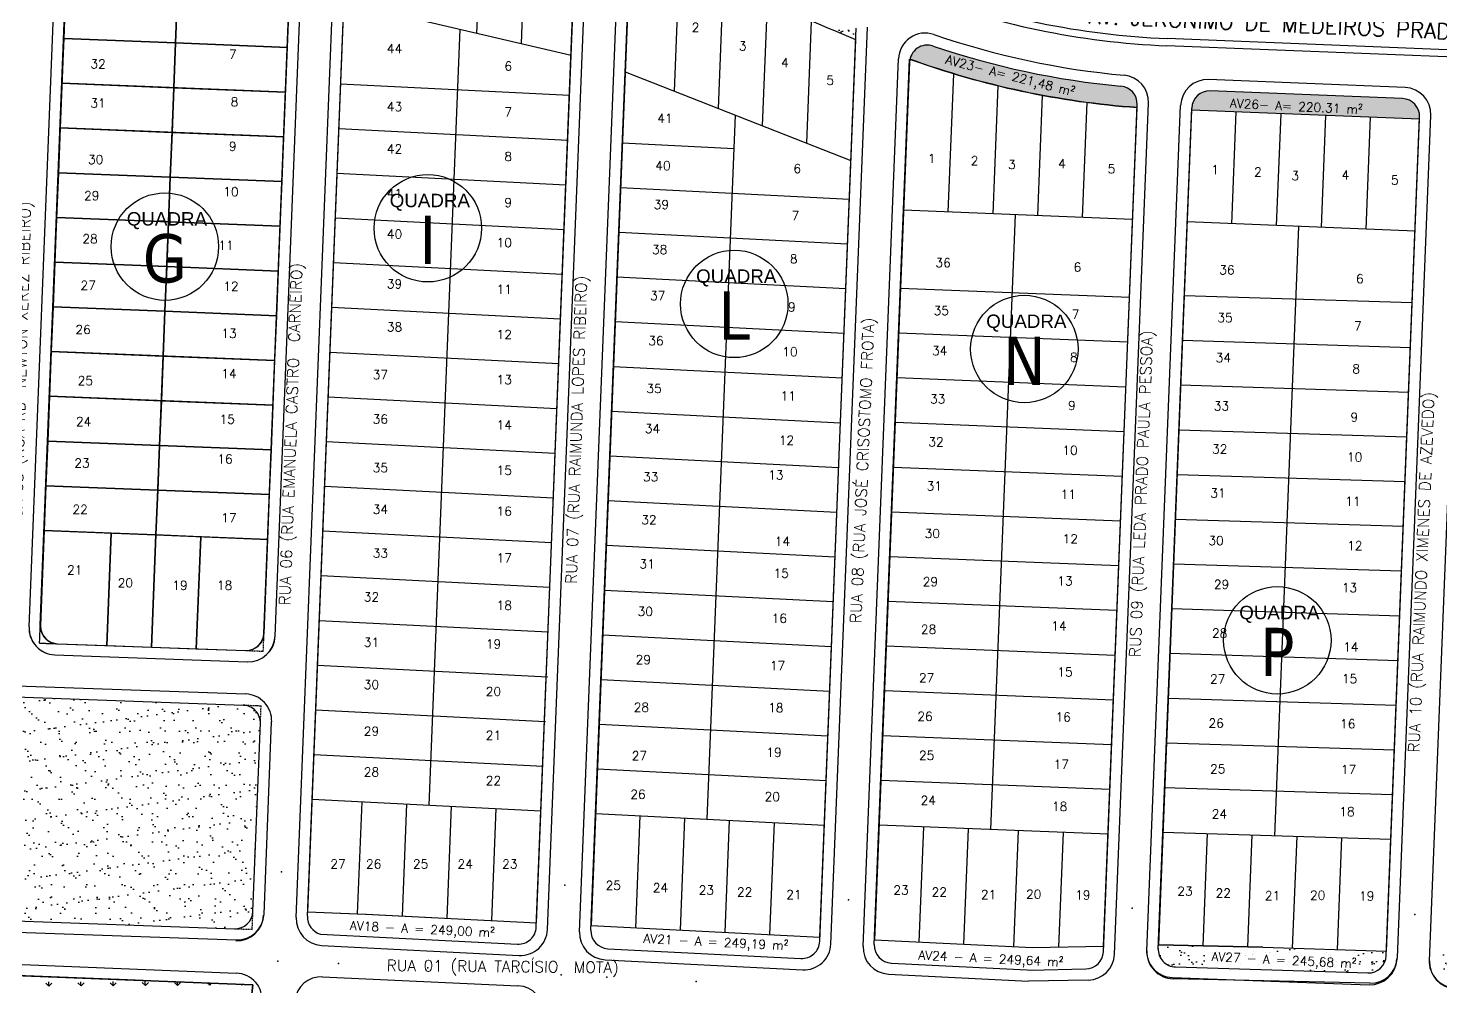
# Model space of a CAD drawing. Header units: millimetres. Extents: x 1794 to 8081, y 409 to 2272.
# Drawn here: x 7517.2 to 7832.7, y 753 to 967.2 of the extents above; entities that cross this region are included whole.
import ezdxf
from ezdxf.enums import TextEntityAlignment as Align

# ---------------------------------------------------------------- set-up
doc = ezdxf.new("R2010")
doc.units = ezdxf.units.MM
doc.linetypes.add('HIDDEN', pattern=[0.375, 0.25, -0.125])
for name, color, linetype in [('03 - CALÇADA', 1, 'Continuous'), ('BOUNDARY A.VERDES', 102, 'Continuous'), ('BOUNDARY LOTES', 2, 'Continuous'), ('boundary quadras', 232, 'Continuous'), ('FAIXAS VERDES', 62, 'Continuous'), ('LOTES', 2, 'Continuous'), ('PROJEÇÃO', 8, 'HIDDEN'), ('PSTILO', 164, 'Continuous'), ('QDª', 4, 'Continuous'), ('QUADRAS', 3, 'Continuous'), ('texto - ruas', 2, 'Continuous'), ('Texto Lotes', 31, 'Continuous'), ('TEXTO-80', 3, 'Continuous'), ('TXT CB. QDAS', 41, 'Continuous'), ('VEGETAÇÃO', 76, 'Continuous')]:
    doc.layers.add(name, color=color, linetype=linetype)
doc.layers.add('Hach Verde', color=7, linetype='Continuous', true_color=0xb5b2b0)
doc.styles.add('arcad1', font='romans.shx')
doc.styles.add('style1', font='tahoma.ttf')

# ---------------------------------------------------------------- blocks, each defined once
blk = doc.blocks.new('NUM_quadra')
blk.add_circle((0, 0), 0.2)
at = {"insert": (-0.1419, 0.1285), "char_height": 0.05, "width": 0.2663, "attachment_point": 1, "style": 'style1'}
blk.add_mtext('\\fArial|b0|i0|c0|p34;QUADRA', dxfattribs=at)
at = {"style": 'style1'}
blk.add_attdef('00', text='', height=0.18, dxfattribs=at).set_placement((0, -0.1335), align=Align.CENTER)

msp = doc.modelspace()

# ---------------------------------------------------------------- hatches: boundary and pattern name
at = {"layer": 'FAIXAS VERDES'}
h = msp.add_hatch(dxfattribs=at)
h.set_pattern_fill('AR-SAND', color=256, scale=0.1, style=0)
h.set_pattern_definition([(37.5, (7714.0592, 941.136), (-0.16, 4.89413), [0, -3.8608, 0, -4.318, 0, -4.1275]), (7.5, (7714.059, 941.136), (4.49523, 7.16825), [0, -2.0828, 0, -3.4798, 0, -1.3335]), (327.5, (7710.935, 941.136), (7.909924, 0.01437), [0, -1.27, 0, -4.572, 0, -5.969]), (317.5, (7710.935, 941.136), (7.63556, 2.2293), [0, -0.635, 0, -2.9972, 0, -3.429])])
edge = h.paths.add_edge_path()
edge.add_line((7841.381, 977.199), (7841.341, 976.2))
edge.add_arc((7845.338, 976.041), 4, 177.71902, 267.71902)
edge.add_line((7845.179, 972.044), (7887.145, 970.372))
edge.add_arc((7887.305, 974.369), 4, 267.71902, 357.71902)
edge.add_line((7891.302, 974.21), (7891.341, 975.209))
edge.add_line((7891.341, 975.209), (7841.381, 977.199))
edge = h.paths.add_edge_path()
edge.add_line((7948.436, 946.291), (7906.469, 947.963))
edge.add_arc((7906.31, 943.966), 4, 87.71902, 177.71902)
edge.add_line((7902.313, 944.125), (7902.273, 943.126))
edge.add_line((7902.273, 943.126), (7952.233, 941.136))
edge.add_line((7952.233, 941.136), (7952.273, 942.135))
edge.add_arc((7948.276, 942.294), 4, 357.71902, 447.71902)
edge = h.paths.add_edge_path()
edge.add_line((7886.294, 948.998), (7844.327, 950.67))
edge.add_arc((7844.168, 946.673), 4, 87.71902, 177.71902)
edge.add_line((7840.171, 946.832), (7840.153, 946.375))
edge.add_line((7840.153, 946.375), (7890.114, 944.385))
edge.add_line((7890.114, 944.385), (7890.132, 944.842))
edge.add_arc((7886.135, 945.002), 4, 357.71902, 447.71902)
edge = h.paths.add_edge_path()
edge.add_line((7824.143, 951.474), (7781.219, 953.184))
edge.add_arc((7781.059, 949.187), 4, 87.71902, 177.71902)
edge.add_line((7777.063, 949.346), (7777.044, 948.888))
edge.add_line((7777.044, 948.888), (7827.963, 946.86))
edge.add_line((7827.963, 946.86), (7827.981, 947.318))
edge.add_arc((7823.984, 947.477), 4, 357.71902, 447.71902)
edge = h.paths.add_edge_path()
edge.add_line((7829.191, 977.685), (7778.272, 979.713))
edge.add_line((7778.272, 979.713), (7778.217, 978.327))
edge.add_arc((7782.214, 978.167), 4, 177.71902, 267.71902)
edge.add_line((7782.054, 974.17), (7824.979, 972.461))
edge.add_arc((7825.139, 976.458), 4, 267.71902, 357.71902)
edge.add_line((7829.135, 976.298), (7829.191, 977.685))
h.paths.add_polyline_path([(7733.837, 954.329), (7729.104, 955.545), (7723.937, 957.023), (7720.209, 958.189), (7717.399, 959.125), (7715.439, 959.806), (7714.059, 960.301), (7714.34, 960.968), (7714.958, 961.984), (7715.763, 962.716), (7716.581, 963.148), (7717.528, 963.387), (7718.823, 963.338), (7720.38, 962.847), (7723.364, 961.882), (7727.465, 960.647), (7731.975, 959.408), (7737.569, 958.04), (7743.704, 956.751), (7748.055, 955.969), (7752.575, 955.269), (7755.985, 954.817), (7758.98, 954.473), (7761.285, 954.242), (7762.812, 953.768), (7763.772, 953.032), (7764.636, 951.654), (7764.847, 950.823), (7764.858, 949.472), (7753.705, 950.612), (7743.76, 952.197)])
edge = h.paths.add_edge_path()
edge.add_line((7766.049, 979.386), (7766.085, 980.28))
edge.add_arc((7777.424, 1137.781), 157.909, 246.85045, 265.88208, ccw=False)
edge.add_line((7715.345, 992.587), (7715.243, 990.024))
edge.add_arc((7719.24, 989.864), 4, 177.71902, 248.48329)
edge.add_arc((7777.523, 1137.699), 162.909, 248.48329, 264.41303)
edge.add_arc((7762.053, 979.545), 4, 264.41303, 357.71902)
h = msp.add_hatch(dxfattribs=at)
h.set_pattern_fill('AR-SAND', color=256, scale=0.1, style=0)
h.set_pattern_definition([(37.5, (3827.7696, -2107.9256), (-0.160003, 4.8941324), [0, -3.8608, 0, -4.318, 0, -4.1275]), (7.5, (3827.7696, -2107.9256), (4.495233, 7.168251), [0, -2.0828, 0, -3.4798, 0, -1.3335]), (327.5, (3824.6454, -2107.9256), (7.9099237, 0.014372), [0, -1.27, 0, -4.572, 0, -5.969]), (317.5, (3824.6454, -2107.9256), (7.6355645, 2.229293), [0, -0.635, 0, -2.9972, 0, -3.429])])
h.paths.add_polyline_path([(7651.537, 983.321), (7651.569, 983.695), (7651.64, 984.081), (7651.773, 984.527), (7652.069, 985.162), (7652.444, 985.703), (7652.879, 986.155), (7653.237, 986.437), (7653.748, 986.741), (7654.271, 986.958), (7654.812, 987.096), (7655.533, 987.162), (7656.292, 987.089), (7658.67, 986.358), (7663.067, 984.916), (7669.949, 982.566), (7673.347, 981.362), (7676.48, 980.226), (7679.467, 979.121), (7685.267, 976.909), (7692.096, 974.194), (7696.045, 972.568), (7698.044, 971.73), (7699.325, 971.187), (7700.193, 970.775), (7700.74, 970.378), (7701.137, 969.983), (7701.604, 969.326), (7701.999, 968.352), (7702.115, 967.657), (7702.092, 966.389), (7702.02, 964.576), (7692.178, 968.758), (7682.327, 972.686), (7676.697, 974.817), (7668.044, 977.935), (7662.595, 979.802), (7655.216, 982.214), (7653.477, 982.762)])
h = msp.add_hatch(dxfattribs=at)
h.set_pattern_fill('AR-SAND', color=256, scale=0.1, style=0)
h.set_pattern_definition([(37.5, (7382.2916, 766), (-0.16, 4.89413), [0, -3.8608, 0, -4.318, 0, -4.1275]), (7.5, (7382.2916, 766), (4.49523, 7.16825), [0, -2.0828, 0, -3.4798, 0, -1.3335]), (327.5, (7379.1674, 766), (7.90992, 0.01437), [0, -1.27, 0, -4.572, 0, -5.969]), (317.5, (7379.1674, 766), (7.63556, 2.2293), [0, -0.635, 0, -2.9972, 0, -3.429])])
edge = h.paths.add_edge_path()
edge.add_arc((7565.059, 811.964), 4, 357.71902, 447.93003)
edge.add_line((7565.203, 815.962), (7388.105, 822.363))
edge.add_arc((7387.96, 818.365), 4, 87.93003, 177.71902)
edge.add_line((7383.963, 818.524), (7382.292, 776.557))
edge.add_arc((7386.288, 776.398), 4, 177.71902, 267.9302)
edge.add_line((7386.144, 772.4), (7563.243, 766))
edge.add_arc((7563.387, 769.997), 4, 267.9302, 357.71902)
edge.add_line((7567.384, 769.838), (7569.055, 811.805))
at = {"layer": 'Hach Verde', "ltscale": 12}
h = msp.add_hatch(dxfattribs=at)
h.set_pattern_fill('GRASS', color=256, scale=0.2, angle=360.28122, style=0)
h.set_pattern_definition([(90.28122, (2184.06, -16.6015), (-3.6096874, 3.574426), [0.9525, -6.2317]), (45.28122, (2184.06, -16.6015), (-3.60969, 3.5744285), [0.9525, -4.1275]), (135.28122, (2184.06, -16.6015), (-3.5744285, -3.60969), [0.9525, -4.1275])])
h.paths.add_polyline_path([(7549.16, 582.237), (7550.271, 592.712), (7551.775, 606.881), (7552.611, 614.766), (7554.853, 635.896), (7555.808, 644.898), (7558.114, 666.623), (7559.999, 684.396), (7561.252, 696.203), (7563.101, 713.626), (7564.221, 724.182), (7566.192, 742.76), (7567.335, 753.434), (7546.364, 754.266), (7539.341, 754.548), (7526.106, 755.08), (7510.885, 755.692), (7480.563, 756.911), (7475.428, 629.453), (7474.062, 595.548), (7473.512, 581.886), (7471.348, 528.178), (7470.812, 514.861), (7501.698, 513.617), (7528.014, 512.557), (7541.708, 512.005), (7542.819, 522.47), (7543.333, 527.314), (7546.116, 553.548), (7547.474, 566.344)])
at = {"layer": 'VEGETAÇÃO'}
h = msp.add_hatch(dxfattribs=at)
h.set_pattern_fill('AR-SAND', color=256, scale=0.08, style=0)
h.set_pattern_definition([(37.5, (3827.7696, -2107.9256), (-0.1280025, 3.915306), [0, -3.08864, 0, -3.4544, 0, -3.302]), (7.5, (3827.7696, -2107.9256), (3.596186, 5.734601), [0, -1.66624, 0, -2.78384, 0, -1.0668]), (327.5, (3825.2702, -2107.9256), (6.327939, 0.0114975), [0, -1.016, 0, -3.6576, 0, -4.7752]), (317.5, (3825.27, -2107.9256), (6.1084516, 1.7834346), [0, -0.508, 0, -2.39776, 0, -2.7432])])
edge = h.paths.add_edge_path()
edge.add_line((7820.518, 759.959), (7820.559, 760.993))
edge.add_line((7820.559, 760.993), (7792.926, 761.851))
edge.add_line((7792.926, 761.851), (7771.457, 762.346))
edge.add_line((7771.457, 762.346), (7769.613, 762.311))
edge.add_line((7769.613, 762.311), (7769.585, 761.611))
edge.add_arc((7773.582, 761.452), 4, 177.71902, 268.22119)
edge.add_line((7773.457, 757.454), (7816.397, 756.12))
edge.add_arc((7816.521, 760.118), 4, 268.22119, 357.71902)
edge = h.paths.add_edge_path()
edge.add_line((7882.66, 757.25), (7882.701, 758.281))
edge.add_line((7882.701, 758.281), (7864.039, 758.874))
edge.add_line((7864.039, 758.874), (7847.251, 759.522))
edge.add_line((7847.251, 759.522), (7832.74, 760.255))
edge.add_line((7832.74, 760.255), (7832.698, 759.213))
edge.add_arc((7836.695, 759.054), 4, 177.71902, 267.1083)
edge.add_line((7836.493, 755.059), (7847.029, 754.527))
edge.add_line((7847.029, 754.527), (7863.863, 753.877))
edge.add_line((7863.863, 753.877), (7878.536, 753.411))
edge.add_arc((7878.663, 757.409), 4, 268.18248, 357.71902)

# ---------------------------------------------------------------- linework, layer by layer
at = {"layer": '03 - CALÇADA'}
for p, q in [((7517.375, 833.423), (7524.244, 1005.881)), ((7572.338, 831.392), (7579.124, 1001.76)), ((7577.038, 768.503), (7586.233, 999.346)), ((7633.164, 765.786), (7642.062, 989.174)), ((7640.35, 765.291), (7649.065, 984.075)), ((7696.476, 762.575), (7704.636, 967.435)), ((7890.677, 958.532), (7771.513, 963.278)), ((7890.741, 960.148), (7771.576, 964.877)), ((7703.662, 762.08), (7711.559, 960.347)), ((7824.743, 953.952), (7780.818, 955.702)), ((7759.824, 760.274), (7767.4, 950.478)), ((7767.06, 761.047), (7774.584, 949.945)), ((7823.004, 759.558), (7830.499, 947.718)), ((7830.18, 758.818), (7837.773, 949.43)), ((7523.153, 827.188), (7566.126, 825.635)), ((7387.64, 824.881), (7565.795, 818.442)), ((7569.862, 769.241), (7571.573, 812.207)), ((7385.495, 769.922), (7563.65, 763.483)), ((7582.73, 762.272), (7626.865, 760.033)), ((7484.171, 759.28), (7563.701, 756.082)), ((7646.041, 759.06), (7690.177, 756.821)), ((7582.954, 755.253), (7626.587, 753.256)), ((7709.353, 755.848), (7740.618, 754.262)), ((7753.942, 754.514), (7740.618, 754.262)), ((7772.747, 755.097), (7816.676, 753.484)), ((7772.747, 755.097), (7816.676, 753.484)), ((7816.871, 753.798), (7772.917, 754.81))]:
    msp.add_line(p, q, dxfattribs=at)
for centre, radius, start, end in [((7778.446, 1137.349), 174.209, 248.63692, 267.71902), ((7778.446, 1137.349), 172.609, 248.5682, 267.71902), ((7717.554, 960.108), 6, 71.03962, 177.71902), ((7778.446, 1137.349), 181.409, 251.03962, 264.78276), ((7761.405, 950.716), 6, 357.71902, 84.78276), ((7780.58, 949.706), 6, 87.71902, 177.71902), ((7780.58, 949.706), 6, 87.71902, 177.71902), ((7824.504, 947.957), 6, 357.71902, 87.71902), ((7523.37, 833.184), 6, 177.71902, 267.93003), ((7523.393, 833.183), 6, 177.71902, 267.93003), ((7566.342, 831.631), 6, 267.93003, 357.71902), ((7566.365, 831.63), 6, 267.93003, 357.71902), ((7565.578, 812.446), 6, 357.71902, 87.93003), ((7563.759, 769.291), 6, 267.90429, 357.69311), ((7563.759, 769.291), 6, 267.90429, 357.69311), ((7563.759, 769.291), 6, 267.90429, 357.69311), ((7563.867, 769.48), 6, 267.9302, 357.71902), ((7583.034, 768.264), 6, 177.71902, 267.09609), ((7627.169, 766.025), 6, 267.09609, 357.71902), ((7646.345, 765.052), 6, 177.71902, 267.09609), ((7690.481, 762.813), 6, 267.09609, 357.71902), ((7709.657, 761.841), 6, 177.71902, 267.09609), ((7772.967, 761.092), 6, 177.69311, 267.89819), ((7773.056, 760.809), 6, 177.71902, 268.68119), ((7753.829, 760.513), 6, 271.0811, 357.71902), ((7816.897, 759.48), 6, 267.89819, 357.69311), ((7817.009, 759.797), 6, 268.68119, 357.71902), ((7836.084, 758.776), 6, 177.69311, 267.89819), ((7836.176, 758.579), 6, 177.71902, 267.1083), ((7563.46, 750.087), 6, 353.9434, 87.69754), ((7582.68, 749.26), 6, 87.37842, 173.9434), ((7626.313, 747.262), 6, 357.69311, 87.37842)]:
    msp.add_arc(centre, radius, start, end, dxfattribs=at)
at = {"layer": 'BOUNDARY A.VERDES'}
msp.add_lwpolyline([(7501.71, 513.628), (7528.025, 512.568), (7541.72, 512.017), (7542.83, 522.482), (7543.344, 527.326), (7546.127, 553.559), (7547.485, 566.355), (7549.171, 582.248), (7550.283, 592.723), (7551.786, 606.893), (7552.623, 614.777), (7554.865, 635.907), (7555.82, 644.909), (7558.125, 666.635), (7560.011, 684.408), (7561.264, 696.215), (7563.112, 713.638), (7564.232, 724.194), (7566.203, 742.771), (7567.346, 753.446), (7546.375, 754.277), (7539.352, 754.559), (7526.118, 755.092), (7510.896, 755.704)], dxfattribs=at)
at = {"layer": 'BOUNDARY LOTES'}
for points in [[(7550.643, 977.106), (7545.633, 977.546), (7535.66, 978.423), (7525.691, 979.299), (7525.12, 964.89), (7550.116, 963.894)], [(7575.556, 974.917), (7565.579, 975.794), (7555.606, 976.67), (7550.643, 977.106), (7550.116, 963.894), (7575.079, 962.9)], [(7550.116, 963.894), (7525.12, 964.89), (7524.723, 954.898), (7549.718, 953.902)], [(7575.079, 962.9), (7550.116, 963.894), (7549.718, 953.902), (7574.682, 952.908)], [(7549.718, 953.902), (7524.723, 954.898), (7524.326, 944.906), (7549.32, 943.91)], [(7574.682, 952.908), (7549.718, 953.902), (7549.32, 943.91), (7574.286, 942.916)], [(7549.32, 943.91), (7524.326, 944.906), (7523.93, 934.913), (7548.922, 933.918)], [(7574.286, 942.916), (7549.32, 943.91), (7548.922, 933.918), (7573.889, 932.923)], [(7548.922, 933.918), (7523.93, 934.913), (7523.533, 924.921), (7548.524, 923.926)], [(7573.889, 932.923), (7548.922, 933.918), (7548.524, 923.926), (7573.492, 922.931)], [(7548.524, 923.926), (7523.533, 924.921), (7523.137, 914.929), (7548.126, 913.934)], [(7573.492, 922.931), (7548.524, 923.926), (7548.126, 913.934), (7573.096, 912.939)], [(7548.126, 913.934), (7523.137, 914.929), (7522.74, 904.937), (7547.728, 903.942)], [(7573.096, 912.939), (7548.126, 913.934), (7547.728, 903.942), (7572.699, 902.947)], [(7547.728, 903.942), (7522.74, 904.937), (7522.344, 894.945), (7547.33, 893.95)], [(7572.699, 902.947), (7547.728, 903.942), (7547.33, 893.95), (7572.302, 892.955)], [(7547.33, 893.95), (7522.344, 894.945), (7521.947, 884.953), (7546.932, 883.958)], [(7572.302, 892.955), (7547.33, 893.95), (7546.932, 883.958), (7571.906, 882.963)], [(7546.932, 883.958), (7521.947, 884.953), (7521.551, 874.961), (7546.534, 873.965)], [(7571.906, 882.963), (7546.932, 883.958), (7546.534, 873.965), (7571.509, 872.971)], [(7546.534, 873.965), (7521.551, 874.961), (7521.154, 864.968), (7546.136, 863.973)], [(7571.509, 872.971), (7546.534, 873.965), (7546.136, 863.973), (7571.112, 862.979)], [(7546.136, 863.973), (7521.154, 864.968), (7520.758, 854.976), (7545.738, 853.981)], [(7571.112, 862.979), (7546.136, 863.973), (7545.738, 853.981), (7570.716, 852.986)], [(7545.738, 853.981), (7535.746, 854.379), (7534.746, 829.271), (7544.74, 828.91)], [(7555.73, 853.583), (7545.738, 853.981), (7544.74, 828.91), (7554.733, 828.55)]]:
    msp.add_lwpolyline(points, close=True, dxfattribs=at)
for points in [[(7535.746, 854.379), (7520.758, 854.976), (7519.912, 833.665, 0.4034452), (7523.765, 829.667), (7534.746, 829.271)], [(7570.716, 852.986), (7555.73, 853.583), (7554.733, 828.55), (7565.885, 828.148, 0.4026008), (7569.882, 831.988)]]:
    msp.add_lwpolyline(points, format="xyb", close=True, dxfattribs=at)
at = {"layer": 'boundary quadras'}
for points in [[(7576.553, 1000.024, 0.0263675), (7526.682, 1004.269), (7519.893, 833.825, 0.4161219), (7523.757, 829.668, 0.0007071), (7523.768, 829.667), (7565.718, 828.151, 0.4131353), (7569.859, 831.989)], [(7639.47, 986.919, 0.0274041), (7588.689, 998.183), (7579.592, 769.798), (7592.623, 769.279), (7630.724, 767.347)], [(7702.02, 964.576, 0.0283798), (7651.539, 983.366, 0.0027893), (7651.537, 983.321), (7642.909, 766.729), (7694.036, 764.135)], [(7764.858, 949.472, -0.0689775), (7714.121, 960.278, 0.0442545), (7714.03, 959.578), (7706.22, 763.495), (7741.505, 761.781), (7757.394, 762.08)]]:
    msp.add_lwpolyline(points, format="xyb", close=True, dxfattribs=at)
msp.add_lwpolyline([(7827.963, 946.86), (7777.044, 948.888), (7769.616, 762.388), (7792.926, 761.851), (7820.559, 760.993)], close=True, dxfattribs=at)
at = {"layer": 'FAIXAS VERDES', "ltscale": 0.6}
for centre, radius, start, end in [((7718.027, 959.418), 4, 71.24434, 177.71902), ((7778.446, 1137.349), 183.909, 251.24434, 264.63792), ((7760.886, 950.262), 4, 357.71902, 84.63792)]:
    msp.add_arc(centre, radius, start, end, dxfattribs=at)
at = {"layer": 'LOTES'}
for p, q in [((7617.434, 966.086), (7618.478, 992.285)), ((7627.35, 963.781), (7628.39, 989.878)), ((7661.532, 953.132), (7662.595, 979.802)), ((7544.74, 828.909), (7550.643, 977.106)), ((7671.386, 949.257), (7672.466, 976.365)), ((7587.686, 973), (7638.446, 961.203)), ((7681.239, 945.383), (7682.327, 972.686)), ((7691.093, 941.508), (7692.178, 968.758)), ((7606.75, 793.595), (7613.656, 966.964)), ((7575.074, 962.9), (7525.113, 964.89)), ((7650.507, 957.467), (7700.947, 937.634)), ((7722.706, 926.121), (7723.937, 957.023)), ((7574.676, 952.908), (7524.715, 954.898)), ((7586.961, 954.804), (7638.088, 952.211)), ((7732.698, 925.723), (7733.837, 954.329)), ((7742.69, 925.325), (7743.76, 952.197)), ((7752.682, 924.927), (7753.705, 950.612)), ((7668.874, 790.444), (7675.141, 947.781)), ((7786.041, 923.51), (7787.036, 948.49)), ((7796.033, 923.112), (7797.028, 948.092)), ((7806.026, 922.714), (7807.021, 947.694)), ((7816.018, 922.316), (7817.013, 947.296)), ((7574.278, 942.916), (7524.317, 944.906)), ((7586.563, 944.812), (7637.69, 942.218)), ((7649.875, 941.6), (7674.844, 940.334)), ((7573.88, 932.924), (7523.919, 934.914)), ((7586.165, 934.819), (7637.292, 932.226)), ((7649.477, 931.608), (7700.603, 929.014)), ((7573.482, 922.932), (7523.521, 924.922)), ((7585.767, 924.826), (7636.894, 922.233)), ((7763.862, 924.482), (7712.714, 926.519)), ((7732.222, 788.146), (7737.694, 925.524)), ((7649.079, 921.615), (7700.205, 919.021)), ((7826.968, 921.88), (7776.049, 923.908)), ((7795.607, 786.78), (7801.029, 922.913)), ((7573.084, 912.94), (7523.123, 914.93)), ((7585.369, 914.834), (7636.496, 912.24)), ((7648.681, 911.622), (7699.807, 909.029)), ((7763.166, 907.009), (7712.018, 909.046)), ((7775.394, 907.466), (7826.331, 905.884)), ((7572.686, 902.948), (7522.725, 904.938)), ((7584.971, 904.841), (7636.098, 902.248)), ((7648.283, 901.63), (7699.409, 899.036)), ((7762.768, 897.016), (7711.62, 899.054)), ((7774.996, 897.473), (7825.933, 895.892)), ((7572.288, 892.956), (7522.327, 894.946)), ((7584.573, 894.848), (7635.7, 892.255)), ((7647.885, 891.637), (7699.011, 889.043)), ((7762.37, 887.024), (7711.222, 889.062)), ((7774.598, 887.481), (7825.535, 885.899)), ((7571.89, 882.963), (7521.929, 884.953)), ((7584.175, 884.856), (7635.302, 882.262)), ((7647.487, 881.644), (7698.613, 879.051)), ((7761.972, 877.032), (7710.824, 879.07)), ((7774.2, 877.489), (7825.137, 875.907)), ((7571.492, 872.971), (7521.531, 874.961)), ((7583.777, 874.863), (7634.903, 872.27)), ((7647.089, 871.652), (7698.215, 869.058)), ((7761.574, 867.04), (7710.426, 869.078)), ((7571.094, 862.979), (7521.133, 864.969)), ((7583.379, 864.87), (7634.505, 862.277)), ((7773.802, 867.496), (7824.739, 865.914)), ((7646.691, 861.659), (7697.817, 859.065)), ((7761.176, 857.048), (7710.028, 859.086)), ((7773.404, 857.504), (7824.341, 855.922)), ((7570.716, 852.986), (7520.735, 854.977)), ((7534.746, 829.27), (7535.746, 854.379)), ((7554.733, 828.548), (7555.73, 853.583)), ((7582.981, 854.878), (7634.107, 852.284)), ((7646.292, 851.666), (7697.419, 849.073)), ((7760.778, 847.056), (7709.63, 849.093)), ((7773.006, 847.511), (7823.943, 845.929)), ((7582.583, 844.885), (7633.709, 842.292)), ((7645.894, 841.674), (7697.021, 839.08)), ((7760.38, 837.064), (7709.232, 839.101)), ((7772.608, 837.519), (7823.545, 835.937)), ((7582.185, 834.892), (7633.311, 832.299)), ((7645.496, 831.681), (7696.623, 829.087)), ((7759.982, 827.072), (7708.834, 829.109)), ((7772.21, 827.526), (7823.147, 825.944)), ((7581.787, 824.9), (7633.239, 822.29)), ((7645.098, 821.688), (7696.225, 819.095)), ((7759.584, 817.08), (7708.436, 819.117)), ((7771.812, 817.534), (7822.749, 815.952)), ((7581.389, 814.907), (7632.733, 812.303)), ((7644.7, 811.696), (7695.827, 809.102)), ((7759.186, 807.088), (7708.038, 809.125)), ((7580.991, 804.914), (7632.226, 802.315)), ((7771.414, 807.541), (7822.35, 805.959)), ((7644.302, 801.703), (7695.429, 799.109)), ((7758.788, 797.096), (7707.64, 799.133)), ((7770.929, 797.552), (7821.952, 795.967)), ((7580.593, 794.922), (7631.719, 792.328)), ((7590.772, 769.353), (7591.768, 794.355)), ((7600.761, 768.867), (7601.756, 793.848)), ((7610.749, 768.36), (7611.744, 793.342)), ((7620.736, 767.853), (7621.732, 792.835)), ((7643.904, 791.71), (7695.031, 789.117)), ((7652.897, 766.222), (7653.892, 791.204)), ((7662.885, 765.715), (7663.88, 790.697)), ((7672.873, 765.209), (7673.868, 790.19)), ((7682.86, 764.702), (7683.855, 789.684)), ((7758.39, 787.104), (7707.242, 789.141)), ((7716.209, 763.01), (7717.234, 788.743)), ((7726.197, 762.525), (7727.226, 788.345)), ((7737.374, 761.981), (7738.406, 787.9)), ((7747.378, 761.891), (7748.398, 787.502)), ((7770.618, 787.556), (7821.554, 785.974)), ((7779.614, 762.158), (7780.614, 787.246)), ((7789.613, 761.928), (7790.609, 786.936)), ((7799.61, 761.644), (7800.605, 786.625)), ((7809.605, 761.334), (7810.6, 786.315))]:
    msp.add_line(p, q, dxfattribs=at)
at = {"layer": 'PROJEÇÃO'}
for p, q in [((7519.733, 829.813), (7519.893, 833.825)), ((7519.733, 829.813), (7523.745, 829.668)), ((7569.701, 828.007), (7569.859, 831.989)), ((7565.718, 828.151), (7569.701, 828.007)), ((7565.203, 815.962), (7569.215, 815.817)), ((7569.055, 811.805), (7569.215, 815.817)), ((7567.225, 765.856), (7567.384, 769.838)), ((7563.243, 766), (7567.225, 765.856))]:
    msp.add_line(p, q, dxfattribs=at)
at = {"layer": 'PSTILO', "color": 2, "linetype": 'ByBlock'}
msp.add_point((7573.748, 778.741), dxfattribs=at)
at = {"layer": 'PSTILO', "linetype": 'ByBlock'}
for p in [(7637.066, 775.708), (7700.377, 772.468), (7763.742, 770.605), (7826.894, 769.147), (7572.943, 758.757), (7636.261, 755.724)]:
    msp.add_point(p, dxfattribs=at)
at = {"layer": 'PSTILO'}
for p in [(7586.489, 758.211), (7606.466, 757.249), (7626.439, 756.227), (7646.413, 755.204), (7666.387, 754.182)]:
    msp.add_point(p, dxfattribs=at)
at = {"layer": 'QDª'}
msp.add_line((7480.574, 756.923), (7567.335, 753.434), dxfattribs=at)
at = {"layer": 'QDª', "linetype": 'Continuous'}
msp.add_line((7567.335, 753.434), (7542.107, 515.669), dxfattribs=at)
at = {"layer": 'QUADRAS'}
for p, q in [((7519.893, 833.825), (7526.722, 1005.282)), ((7569.859, 831.989), (7576.607, 1001.403)), ((7579.552, 768.799), (7588.709, 998.677)), ((7630.686, 766.391), (7639.548, 988.875)), ((7642.868, 765.686), (7651.537, 983.321)), ((7693.998, 763.179), (7702.124, 967.19)), ((7706.179, 762.461), (7714.059, 960.301)), ((7824.143, 951.474), (7781.219, 953.184)), ((7757.345, 760.845), (7764.883, 950.103)), ((7769.579, 761.456), (7777.063, 949.346)), ((7827.963, 946.86), (7777.044, 948.888)), ((7820.518, 759.959), (7827.981, 947.318)), ((7523.745, 829.668), (7565.718, 828.151)), ((7567.384, 769.838), (7569.059, 811.964)), ((7386.144, 772.4), (7563.243, 766)), ((7706.22, 763.495), (7741.505, 761.781)), ((7741.505, 761.781), (7757.394, 762.08)), ((7709.982, 758.307), (7741.842, 756.758)), ((7741.02, 756.77), (7753.423, 757.005))]:
    msp.add_line(p, q, dxfattribs=at)
at = {"layer": 'QUADRAS', "ltscale": 0.6}
for p, q in [((7388.105, 822.363), (7565.203, 815.962)), ((7579.592, 769.798), (7592.53, 769.283)), ((7592.717, 769.275), (7630.724, 767.347)), ((7642.909, 766.729), (7694.036, 764.135)), ((7582.471, 764.788), (7626.487, 762.555)), ((7646.662, 761.532), (7689.798, 759.344)), ((7771.457, 762.346), (7769.613, 762.311)), ((7792.926, 761.851), (7769.616, 762.388)), ((7792.926, 761.851), (7820.559, 760.993)), ((7709.974, 758.32), (7716.131, 758.008)), ((7773.457, 757.454), (7816.397, 756.12))]:
    msp.add_line(p, q, dxfattribs=at)
for centre, radius, start, end in [((7511.396, 529.635), 474.881, 66.33335, 72.83577), ((7778.468, 1137.89), 188.909, 250.06523, 265.86858), ((7583.549, 768.64), 4, 177.71902, 254.37136), ((7690.001, 763.338), 4, 267.09609, 357.71902), ((7710.176, 762.315), 4, 177.71902, 267.09609), ((7773.582, 761.452), 4, 177.71902, 268.22119), ((7816.521, 760.118), 4, 268.22119, 357.71902)]:
    msp.add_arc(centre, radius, start, end, dxfattribs=at)
at = {"layer": 'QUADRAS'}
for centre, radius, start, end in [((7718.027, 959.418), 4, 71.24434, 177.71902), ((7778.446, 1137.349), 183.909, 251.24434, 264.63792), ((7760.886, 950.262), 4, 357.71902, 84.63792), ((7781.059, 949.187), 4, 87.71902, 177.71902), ((7823.984, 947.477), 4, 357.71902, 87.71902), ((7523.89, 833.665), 4, 177.71902, 267.93003), ((7565.863, 832.148), 4, 267.93003, 357.71902), ((7565.885, 832.148), 4, 267.93003, 357.71902), ((7565.059, 811.964), 4, 357.71902, 87.93003), ((7563.387, 769.997), 4, 267.9302, 357.71902), ((7626.689, 766.55), 4, 267.09609, 357.71902), ((7646.865, 765.527), 4, 177.71902, 267.09609), ((7710.176, 762.302), 4, 177.71902, 267.21762), ((7753.348, 761.004), 4, 271.0811, 357.71902)]:
    msp.add_arc(centre, radius, start, end, dxfattribs=at)
at = {"layer": 'VEGETAÇÃO'}
msp.add_line((7769.903, 759.732), (7769.903, 759.732), dxfattribs=at)

# ---------------------------------------------------------------- block references
at = {"layer": 'TEXTO-80', "xscale": 60, "yscale": 60, "zscale": 60}
for p, values in [((7606.453, 922.5), {'00': 'I'}), ((7674.892, 905.594), {'00': 'L'}), ((7739.684, 895.514), {'00': 'N'}), ((7796.197, 830.437), {'00': 'P'})]:
    msp.add_blockref('NUM_quadra', p, dxfattribs=at).add_auto_attribs(values)
at = {"layer": 'TEXTO-80'}
ref = msp.add_blockref('NUM_quadra', (7547.72, 918.396, -33), dxfattribs=dict(at, xscale=60, yscale=60, zscale=60))
ref.add_attrib('00', 'G', dxfattribs={"layer": '0', "height": 10.8, "style": 'style1'}).set_placement((7547.72, 910.389), align=Align.CENTER)

# ---------------------------------------------------------------- texts
at = {"layer": 'texto - ruas', "attachment_point": 1}
for s, insert, char_height, width, rotation in [('{\\Fromans|c0;AV. JERÔNIMO DE MEDEIROS PRADO}', (7754.137, 971.745), 3.5, 204.75391, 357.49659), ('{\\Fromans|c0;RUA 05 (RUA RDº NEWTON XEREZ RIBEIRO)}', (7513.253, 855.372), 2.5, 122.85234, 88.38666), ('{\\Fromans|c0;RUA 06 (RUA EMANUELA CASTRO  CARNEIRO)}', (7573.204, 838.27), 2.5, 122.85234, 87.94466), ('{\\Fromans|c0;RUA 07 (RUA RAIMUNDA LOPES RIBEIRO)}', (7637.195, 843.092), 2.5, 122.85234, 88.06976), ('{\\Fromans|c0;RUA 08 (RUA JOSÉ CRISOSTOMO FROTA)}', (7700.743, 834.321), 2.5, 122.85234, 87.50744), ('{\\Fromans|c0;RUS 09 (RUA LEDA PRADO PAULA PESSOA)}', (7763.115, 826.718), 2.5, 122.85234, 87.8134), ('{\\Fromans|c0;RUA 10 (RUA RAIMUNDO XIMENES DE AZEVEDO)}', (7825.401, 805.384), 2.5, 122.85234, 87.59472), ('{\\Fromans|c0;RUA 01 (RUA TARCÍSIO  MOTA)}', (7597.279, 759.042), 2.5, 204.75391, 359.49772)]:
    msp.add_mtext(s, dxfattribs=dict(at, insert=insert, char_height=char_height, width=width, rotation=rotation))
at = {"layer": 'Texto Lotes', "style": 'arcad1'}
for s, p in [('2', (7666.243, 967.368)), ('7', (7562.885, 961.366)), ('44', (7599.013, 962.614)), ('3', (7676.773, 963.227)), ('32', (7532.806, 959.23)), ('6', (7624.425, 958.729)), ('4', (7686.203, 959.519)), ('5', (7696.31, 955.545)), ('31', (7532.806, 950.463)), ('8', (7563.275, 950.745)), ('43', (7599.013, 949.676)), ('7', (7624.425, 948.485)), ('41', (7659.398, 947.083)), ('9', (7562.88, 940.809)), ('42', (7599.013, 940.221)), ('30', (7532.246, 937.857)), ('8', (7624.425, 938.533)), ('40', (7658.976, 936.487)), ('1', (7719.009, 938.089)), ('2', (7728.574, 937.604)), ('3', (7736.911, 936.748)), ('4', (7748.102, 936.941)), ('6', (7688.973, 935.827)), ('5', (7759.148, 935.78)), ('1', (7782.301, 935.568)), ('2', (7791.866, 935.083)), ('3', (7800.203, 934.227)), ('4', (7811.394, 934.42)), ('5', (7822.441, 933.259)), ('29', (7531.39, 929.785)), ('10', (7562.475, 930.655)), ('41', (7599.013, 930.269)), ('9', (7624.425, 928.249)), ('39', (7658.63, 927.8)), ('7', (7688.553, 925.287)), ('40', (7599.013, 921.187)), ('28', (7531.006, 920.151)), ('11', (7561.383, 918.707)), ('10', (7623.521, 919.292)), ('38', (7658.228, 917.728)), ('8', (7688.17, 915.673)), ('36', (7721.551, 914.785)), ('6', (7751.536, 913.822)), ('36', (7784.927, 913.203)), ('6', (7814.618, 911.221)), ('27', (7530.592, 909.753)), ('12', (7562.478, 909.537)), ('39', (7599.013, 910.073)), ('11', (7623.521, 908.842)), ('37', (7657.818, 907.431)), ('9', (7687.741, 904.899)), ('35', (7721.125, 904.104)), ('7', (7751.116, 903.281)), ('35', (7784.502, 902.522)), ('26', (7529.455, 899.874)), ('13', (7562.058, 899.001)), ('38', (7599.013, 900.453)), ('12', (7623.521, 898.764)), ('7', (7814.199, 900.681)), ('36', (7657.418, 897.373)), ('34', (7720.769, 895.156)), ('10', (7687.343, 894.901)), ('8', (7750.733, 893.668)), ('34', (7784.146, 893.573)), ('14', (7562.034, 889.996)), ('37', (7595.85, 889.785)), ('8', (7813.816, 891.067)), ('25', (7529.946, 888.446)), ('13', (7623.521, 888.646)), ('35', (7656.992, 886.692)), ('11', (7686.95, 885.044)), ('33', (7720.339, 884.372)), ('9', (7750.304, 882.894)), ('33', (7783.716, 882.79)), ('24', (7529.582, 879.314)), ('15', (7561.629, 879.825)), ('36', (7595.85, 879.858)), ('9', (7813.386, 880.293)), ('14', (7623.521, 878.528)), ('34', (7656.636, 877.744)), ('12', (7686.556, 875.14)), ('32', (7719.957, 874.768)), ('32', (7783.333, 873.186)), ('23', (7529.213, 870.033)), ('16', (7561.161, 870.944)), ('10', (7749.906, 872.895)), ('10', (7813.468, 871.372)), ('35', (7595.865, 868.984)), ('15', (7623.521, 868.41)), ('33', (7656.206, 866.96)), ('13', (7684.181, 867.376)), ('31', (7719.564, 864.911)), ('11', (7749.513, 863.038)), ('31', (7782.941, 863.329)), ('11', (7813.076, 861.515)), ('22', (7528.801, 859.692)), ('17', (7562.017, 857.797)), ('34', (7595.865, 859.695)), ('16', (7623.521, 859.287)), ('32', (7655.824, 857.356)), ('30', (7719.142, 854.299)), ('14', (7685.655, 852.528)), ('12', (7749.945, 853.104)), ('30', (7782.518, 852.717)), ('12', (7813.507, 851.581)), ('33', (7595.865, 849.909)), ('17', (7623.521, 848.837)), ('21', (7527.596, 846.171)), ('31', (7655.431, 847.499)), ('15', (7685.372, 845.411)), ('20', (7538.916, 843.279)), ('19', (7551.082, 842.719)), ('18', (7561.048, 842.719)), ('29', (7718.713, 843.535)), ('13', (7748.744, 843.699)), ('29', (7783.734, 842.916)), ('13', (7812.306, 842.176)), ('32', (7593.865, 840.123)), ('18', (7623.521, 838.243)), ('30', (7655.008, 836.884)), ('16', (7684.97, 835.339)), ('28', (7718.288, 832.881)), ('14', (7747.407, 833.64)), ('28', (7783.31, 832.039)), ('31', (7593.865, 830.005)), ('19', (7621.114, 829.618)), ('14', (7812.606, 828.969)), ('29', (7654.579, 826.12)), ('17', (7684.549, 824.77)), ('15', (7748.761, 823.374)), ('30', (7593.865, 820.55)), ('27', (7717.857, 822.051)), ('27', (7782.878, 821.804)), ('15', (7812.323, 821.851)), ('20', (7621.114, 819.002)), ('28', (7654.155, 815.466)), ('18', (7684.175, 815.363)), ('26', (7717.514, 813.444)), ('16', (7748.36, 813.302)), ('29', (7593.865, 810.139)), ('26', (7782.536, 811.931)), ('16', (7811.922, 811.779)), ('21', (7621.114, 809.216)), ('27', (7653.724, 804.636)), ('19', (7683.779, 805.423)), ('25', (7717.87, 804.712)), ('28', (7593.865, 801.016)), ('17', (7747.939, 802.734)), ('25', (7782.891, 801.71)), ('17', (7812.119, 801.565)), ('22', (7621.114, 799.098)), ('26', (7653.381, 796.029)), ('20', (7683.384, 795.51)), ('24', (7718.236, 794.656)), ('18', (7747.564, 793.327)), ('24', (7783.258, 791.654)), ('18', (7811.745, 792.158)), ('27', (7586.389, 780.448)), ('26', (7594.363, 780.448)), ('25', (7604.829, 780.448)), ('24', (7614.797, 780.448)), ('23', (7624.764, 780.448)), ('25', (7647.874, 775.674)), ('24', (7658.422, 775.139)), ('23', (7668.667, 774.619)), ('22', (7677.214, 774.186)), ('21', (7688.219, 773.628)), ('23', (7712.145, 774.619)), ('22', (7720.692, 774.186)), ('21', (7731.698, 773.628)), ('20', (7741.792, 773.718)), ('19', (7752.749, 773.54)), ('23', (7775.561, 774.381)), ('22', (7784.108, 773.948)), ('21', (7795.114, 773.389)), ('20', (7805.208, 773.48)), ('19', (7816.165, 773.302))]:
    msp.add_text(s, height=2, dxfattribs=at).set_placement(p, align=Align.MIDDLE_CENTER)
at = {"layer": 'TXT CB. QDAS', "style": 'arcad1'}
for s, rotation, p in [('AV23- A= 221,48 m²', 345.6574, (7736.543, 956.619)), ('AV26- A= 220.31 m²', 357.12262, (7800.425, 949.731)), ('AV18 - A = 249,00 m²', 357.10277, (7605.223, 765.927)), ('AV21 - A = 249,19 m²', 357.10277, (7670.784, 763.039)), ('AV24 - A = 249,64 m²', 357.10277, (7732.205, 759.332)), ('AV27 - A = 245,68 m²', 357.10277, (7797.675, 758.995))]:
    msp.add_text(s, height=2, rotation=rotation, dxfattribs=at).set_placement(p, align=Align.MIDDLE_CENTER)

doc.saveas('drawing.dxf')
